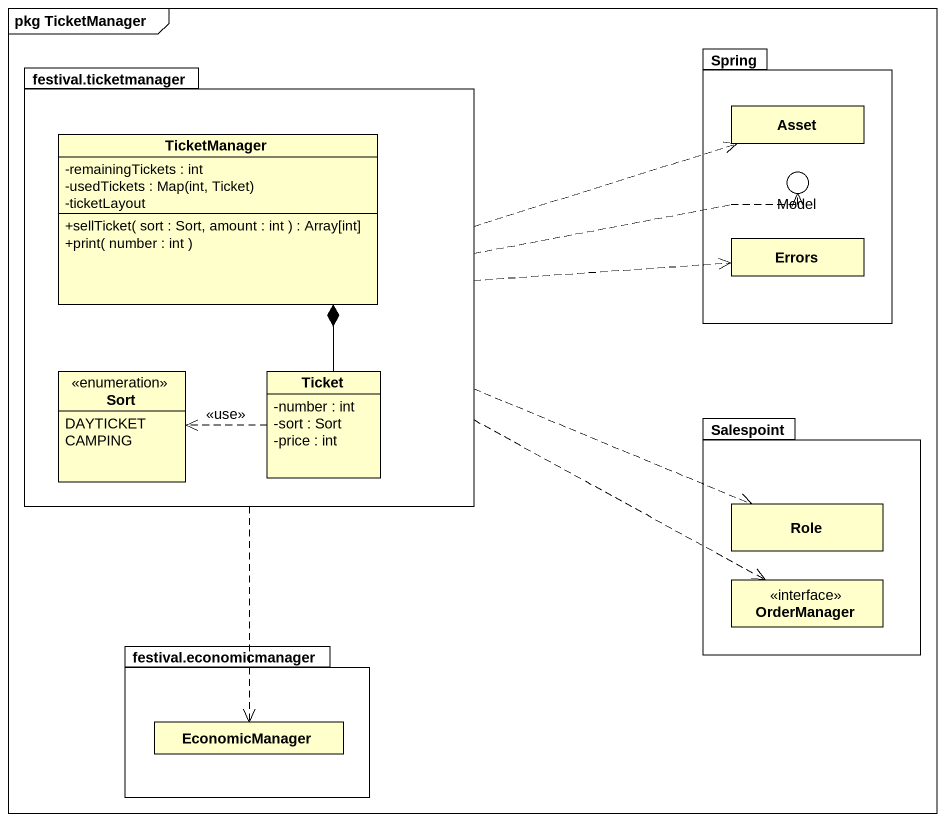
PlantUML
@startuml
mainframe pkg TicketManager
allowmixing
hide circle
hide empty members
skinparam classAttributeIconSize 0
package "festival.ticketmanager" as festival_ticketmanager {
  class TicketManager {
    -remainingTickets : int
    {field} -usedTickets : Map(int, Ticket)
    -ticketLayout
    +sellTicket( sort : Sort, amount : int ) : Array[int]
    +print( number : int )
  }
  enum Sort {
    DAYTICKET
    CAMPING
  }
  class Ticket {
    -number : int
    -sort : Sort
    -price : int
  }
}
package Spring {
  class Asset
  class Errors
}
() Model
package Salespoint {
  class Role
  interface OrderManager
}
package "festival.economicmanager" as festival_economicmanager {
  class EconomicManager
}
Spring -up- Model
festival_ticketmanager .right.> Asset
festival_ticketmanager .right.> Model
festival_ticketmanager .right.> Errors
festival_ticketmanager .right.> Role
festival_ticketmanager .right.> OrderManager
festival_ticketmanager ..> EconomicManager
TicketManager *-- Ticket
Ticket .left.> Sort : <<use>>
@enduml
